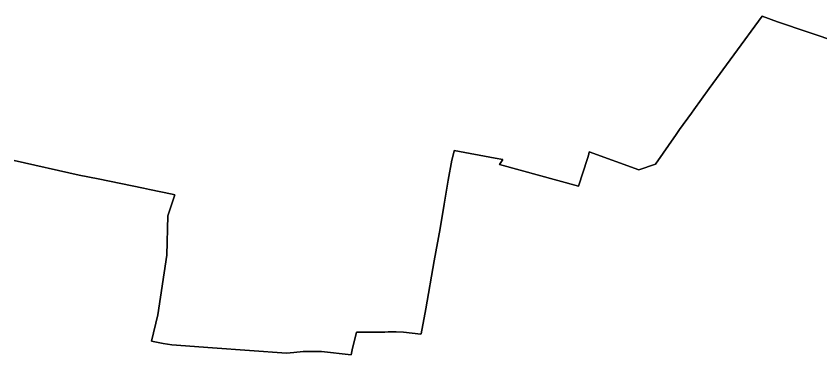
# Model space of a CAD drawing. Header units: inches. Extents: x 130170 to 284068, y 377793 to 804530.
# Drawn here: x 195937 to 197570, y 679992 to 680679 of the extents above; entities that cross this region are included whole.
import ezdxf

# ---------------------------------------------------------------- set-up
doc = ezdxf.new("R2010")
doc.units = ezdxf.units.IN
doc.header["$MEASUREMENT"] = 0
doc.layers.add('muni_il', color=7, linetype='Continuous')

msp = doc.modelspace()

# ---------------------------------------------------------------- linework, layer by layer
at = {"layer": 'muni_il'}
for points in [[(195932.8, 680386.6), (196064.8, 680356.7), (196103.4, 680349), (196195, 680330.5), (196207.4, 680328), (196253.4, 680318.5), (196258.8, 680316.8), (196244.2, 680274.1), (196242.7, 680194.4), (196223.9, 680073.5), (196223.9, 680073.5), (196211.5, 680020.1), (196211.6, 680020.1), (196234.8, 680015.7), (196252.5, 680013.1), (196335.2, 680007), (196485.1, 679996.1), (196500.3, 679997.6), (196519, 679999.4), (196552.6, 679999.5), (196556, 679999.5), (196616.4, 679992.4), (196618.7, 680002.4), (196627.2, 680038.7), (196684.6, 680038.8), (196691.8, 680039.1), (196707.9, 680038.9), (196722.4, 680038.8), (196758, 680034.5), (196758.1, 680035), (196758.6, 680035), (196767.8, 680086.1), (196785.2, 680183.2), (196796.9, 680248.4), (196805.4, 680298.2), (196813.5, 680346.8), (196820.9, 680387.1), (196825.3, 680405.7), (196825.3, 680405.7), (196825.4, 680406.6), (196908.8, 680390.9), (196924, 680388.2), (196917.3, 680378.4), (197077.6, 680334.4), (197095.7, 680390.7), (197098.4, 680399.2), (197099.3, 680403.9), (197200.1, 680367.7), (197233.7, 680379.1), (197275.7, 680438.9), (197283, 680449.4), (197306.9, 680482.3), (197311.8, 680489.1), (197343.1, 680532.3), (197392.8, 680600.9), (197450.2, 680679.2), (197481.8, 680667.7), (197606, 680625.5)], [(197606, 680625.5), (197481.8, 680667.7), (197450.2, 680679.2), (197392.8, 680600.9), (197343.1, 680532.3), (197311.8, 680489.1), (197306.9, 680482.3), (197283, 680449.4), (197275.7, 680438.9), (197233.7, 680379.1), (197200.1, 680367.7), (197099.3, 680403.9), (197098.4, 680399.2), (197095.7, 680390.7), (197077.6, 680334.4), (196917.3, 680378.4), (196924, 680388.2), (196908.8, 680390.9), (196825.4, 680406.6), (196825.3, 680405.7), (196825.3, 680405.7), (196820.9, 680387.1), (196813.5, 680346.8), (196805.4, 680298.2), (196796.9, 680248.4), (196785.2, 680183.2), (196767.8, 680086.1), (196758.6, 680035), (196758.1, 680035), (196758, 680034.5), (196722.4, 680038.8), (196707.9, 680038.9), (196691.8, 680039.1), (196684.6, 680038.8), (196627.2, 680038.7), (196618.7, 680002.4), (196616.4, 679992.4), (196556, 679999.5), (196552.6, 679999.5), (196519, 679999.4), (196500.3, 679997.6), (196485.1, 679996.1), (196335.2, 680007), (196252.5, 680013.1), (196234.8, 680015.7), (196211.6, 680020.1), (196211.5, 680020.1), (196223.9, 680073.5), (196223.9, 680073.5), (196242.7, 680194.4), (196244.2, 680274.1), (196258.8, 680316.8), (196253.4, 680318.5), (196207.4, 680328), (196195, 680330.5), (196103.4, 680349), (196064.8, 680356.7), (195932.8, 680386.6)]]:
    msp.add_lwpolyline(points, dxfattribs=at)

doc.saveas('drawing.dxf')
